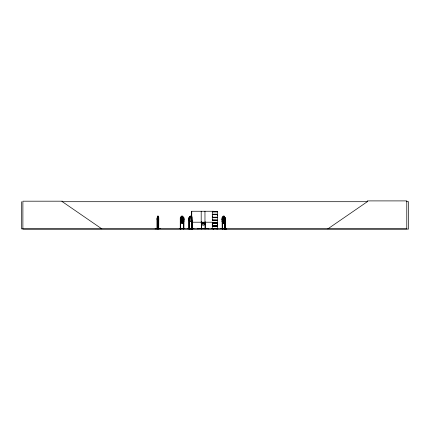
<?xml version="1.0" encoding="UTF-8"?>
<svg xmlns="http://www.w3.org/2000/svg" width="430" height="430" viewBox="0 0 430 430"><rect width="100%" height="100%" fill="white"/><g stroke="black" fill="none" stroke-linecap="round" stroke-linejoin="round"><path stroke-width="0.64" d="M212.296 225.825L212.296 223.304L217.419 223.304L217.413 225.825L212.296 225.825L212.302 224.567M212.296 217.204L212.296 214.688L217.419 214.688L217.413 217.204L212.296 217.204L212.302 215.946M217.413 224.567L217.413 223.304M217.413 215.946L217.413 214.688M189.775 228.862L193.882 228.642L187.991 228.647L189.711 228.642M193.882 228.663L189.716 228.868M211.694 228.663L217.924 228.663M158.659 217.833L158.573 228.868M224.874 217.822L224.82 228.868M180.681 217.822L180.6 228.868M189.324 217.822L189.254 228.868M191.619 217.854L191.968 217.913L192.011 228.868M157.396 217.865L157.057 217.913L157.057 228.868M217.419 228.76L217.413 226.33L212.296 226.33L212.28 228.862M157.745 216.204L157.482 219.214L157.831 220.246L158.175 220.246L158.514 219.214M155.123 228.862L160.589 228.663M223.116 217.913L223.439 216.43L223.804 216.43L224.111 218.676L223.772 219.348L223.116 218.676L223.116 217.913L222.084 219.649L223.127 221.369L224.154 221.369L225.169 219.633L224.127 217.897L223.068 217.897L222.052 219.633L223.143 221.326M223.439 218.166L223.116 220.413L223.772 221.09L224.111 219.649L223.772 218.166L223.406 218.166M223.111 217.94L222.611 220.955L223.283 221.987L223.944 221.987L224.6 220.955L224.6 219.649L224.111 217.94L223.084 217.94M157.219 228.868L157.208 217.897L157.735 216.156M158.224 221.369L158.794 219.633M220.767 228.663L226.637 228.841L223.82 228.868M181.498 216.204L180.906 219.214L181.702 220.246L182.492 220.246L183.271 219.214L182.685 216.204L181.476 216.204L180.315 217.913L180.304 228.868M192.006 217.913L191.393 216.204L190.151 216.204L189.555 219.214L190.377 220.246L191.194 220.246L192.006 219.214M181.159 228.841L179.235 228.647L184.846 228.663M181.186 228.663L179.229 228.663M189.313 217.87L188.872 217.913L188.894 228.868M187.98 228.835L189.695 228.647M191.538 228.814L192.011 228.47M201.219 228.835L201.256 228.47L201.713 228.47L201.713 228.868M223.095 223.111L222.052 221.375L222.084 217.897L223.127 216.156L224.154 216.156L225.169 217.897L225.159 228.868M224.095 223.111L225.105 221.359L225.073 219.649L224.095 217.897M203.524 223.181L203.981 222.503M180.261 228.868L180.272 217.897L181.481 216.156L182.707 216.156L183.911 217.897L183.911 221.375L182.685 223.068L181.498 223.068M182.707 217.897L183.895 219.649L182.707 221.369L181.46 221.369L180.251 219.633L181.503 217.897L181.89 216.43L182.282 216.43L182.685 217.913L182.685 218.676L181.89 219.348L181.503 217.913L182.728 217.897L183.852 219.617M181.519 217.94L180.251 219.633M182.685 221.369L183.873 219.617M182.707 223.111L183.873 221.359M188.99 228.47L188.99 228.868L188.899 217.897L190.167 216.204M191.377 221.326L192.011 220.472M192.038 220.504L191.398 221.369L190.13 221.369L188.883 219.633L190.167 221.326M204.653 222.213L203.981 223.068L202.632 223.068L201.96 222.213M204.691 222.24L204.003 223.111L202.611 223.111L201.928 222.24M205.373 223.466L204.003 225.202L202.611 225.202L201.24 223.466L201.24 222.305M204.648 223.046L203.761 224.078L202.863 224.078L201.955 223.046M327.843 228.868L367.317 201.702L367.317 200.901L406.785 200.901L406.785 228.868L21.5 228.868L21.5 201.702M212.28 220.144L217.424 220.273M180.632 217.913L180.272 217.897M189.275 217.892L189.313 228.868M61.855 201.702L367.521 201.702M406.484 201.702L408.5 201.702L408.5 229.099L22.887 229.099L22.887 201.186L62.361 201.186L62.361 201.702L101.829 228.868M213.517 211.254L191.597 211.254L191.64 228.868M212.291 211.651L217.424 211.651M212.302 211.904L217.413 211.904M212.259 214.355L217.456 214.355M212.259 214.511L217.456 214.511M157.692 216.156L158.267 216.156L158.777 217.913L158.729 228.868M192.038 217.026L191.415 216.156L190.13 216.156L188.899 217.897M157.702 216.204L158.261 216.204L158.514 217.913L158.455 228.868L158.767 228.47M212.259 217.381L217.456 217.381M212.259 217.537L217.456 217.537M157.353 217.757L157.348 228.868M183.562 217.779L183.481 228.868M157.208 217.897L157.17 219.633L157.745 221.326M222.084 217.897L222.525 217.913L222.525 219.198M224.82 217.892L225.223 217.913L225.255 228.868M225.137 217.897L224.127 216.156M158.455 217.913L158.794 217.897L158.224 216.156M183.449 217.913L183.911 217.897L183.814 228.868M212.302 220.074L217.413 220.074L217.419 217.714L212.296 217.714L212.296 220.138L217.424 220.144M212.291 220.364L217.424 220.364L217.413 222.799L212.296 222.799M212.302 220.52L217.413 220.52M157.692 221.369L158.267 221.369M222.052 221.375L223.111 223.068M225.073 221.359L224.127 223.111L223.068 223.111M191.597 222.213L212.861 222.213M212.259 222.976L217.456 222.976M223.084 223.068L224.111 223.068M182.728 223.111L181.481 223.111L180.272 221.375L181.519 223.068M212.259 223.132L217.456 223.132M212.259 225.997L217.456 225.997M212.259 226.153L217.456 226.153M157.025 228.47L157.369 228.47M183.879 228.47L183.411 228.47L183.411 228.868M188.834 228.47L189.313 228.47M192.162 228.47L192.635 228.47M205.363 228.47L204.906 228.47L204.906 228.868M222.563 228.47L222.117 228.47L222.122 228.868M224.815 228.47L225.261 228.47M226.615 228.814L223.842 228.663M213.608 228.835L213.635 228.47M205.373 228.642L205.32 221.778M216.887 228.841L216.903 228.47M191.398 216.156L192.011 217.059M202.637 222.503L203.078 223.181M157.186 219.617L157.735 221.369M225.067 228.47L225.083 228.868M224.949 217.913L224.949 219.843M224.949 221.133L224.917 228.868M222.525 221.778L222.557 228.868M222.428 217.913L222.46 228.868M222.369 228.47L222.385 228.868M222.251 217.913L222.251 219.843M222.251 221.133L222.299 228.868M222.154 217.913L222.219 228.868M217.311 228.868L217.311 228.47L217.241 228.868M217.177 228.47L217.182 228.868M216.962 228.47L216.967 228.868M216.833 228.583L216.833 228.868M213.861 228.47L213.817 228.868L213.78 228.47M213.559 228.47L213.543 228.868M213.517 228.47L213.474 228.868M213.409 228.47L213.382 228.868M213.339 228.47L213.339 228.868M213.189 228.47L213.189 228.868M213.146 228.47L213.103 228.868M208.733 228.868L208.733 228.566L197.8 228.566L197.8 228.868M208.432 228.566L208.432 228.868M205.277 228.47L205.277 228.868M204.959 211.254L204.992 228.868M201.67 221.778L201.627 228.868M201.299 221.778L201.342 228.868M201.197 211.254L201.197 222.213M198.106 228.566L198.106 228.868M192.597 221.778L192.597 228.868M192.538 221.778L192.565 228.868M192.479 228.47L192.479 228.868M192.307 228.47L192.312 228.868M192.258 221.778L192.221 228.868M192.199 221.778L192.162 228.868M191.904 217.913L191.898 228.868M191.758 211.254L191.753 228.868M189.157 228.47L189.162 228.868M183.777 217.913L183.777 228.868M183.562 228.47L183.572 228.868M180.665 228.868L180.665 228.47L180.197 228.47L180.197 228.868M180.562 217.913L180.503 228.868M158.643 228.47L158.622 228.868M157.165 228.47L157.176 228.868M157.912 216.43C157.143 220.719 159.148 219.262 157.869 216.43M222.821 219.064L223.353 220.38L222.794 221.735L223.525 220.622L224.256 221.735L223.702 220.37L224.229 219.069L223.535 220.112L222.821 219.064M181.229 219.064L181.863 220.38L181.202 221.735L182.067 220.622L182.938 221.735L182.282 220.37L182.911 219.069L182.083 220.112L181.229 219.064M181.89 218.166L181.503 220.413L182.282 221.09L182.685 219.649L182.282 218.166L181.89 218.166M190.571 216.43L190.173 218.676L190.979 219.348L191.398 217.913L190.979 216.43L190.554 216.43M223.111 216.204L222.611 219.214L223.283 220.246L223.944 220.246L224.6 219.214L224.6 217.913L224.111 216.204L223.111 216.204M181.498 217.94L180.906 220.955L181.702 221.987L182.492 221.987L183.271 220.955L183.271 219.649L182.685 217.94L181.498 217.94M217.424 211.743L212.291 211.753L212.302 214.183L217.419 214.183L217.419 211.753"/></g></svg>
